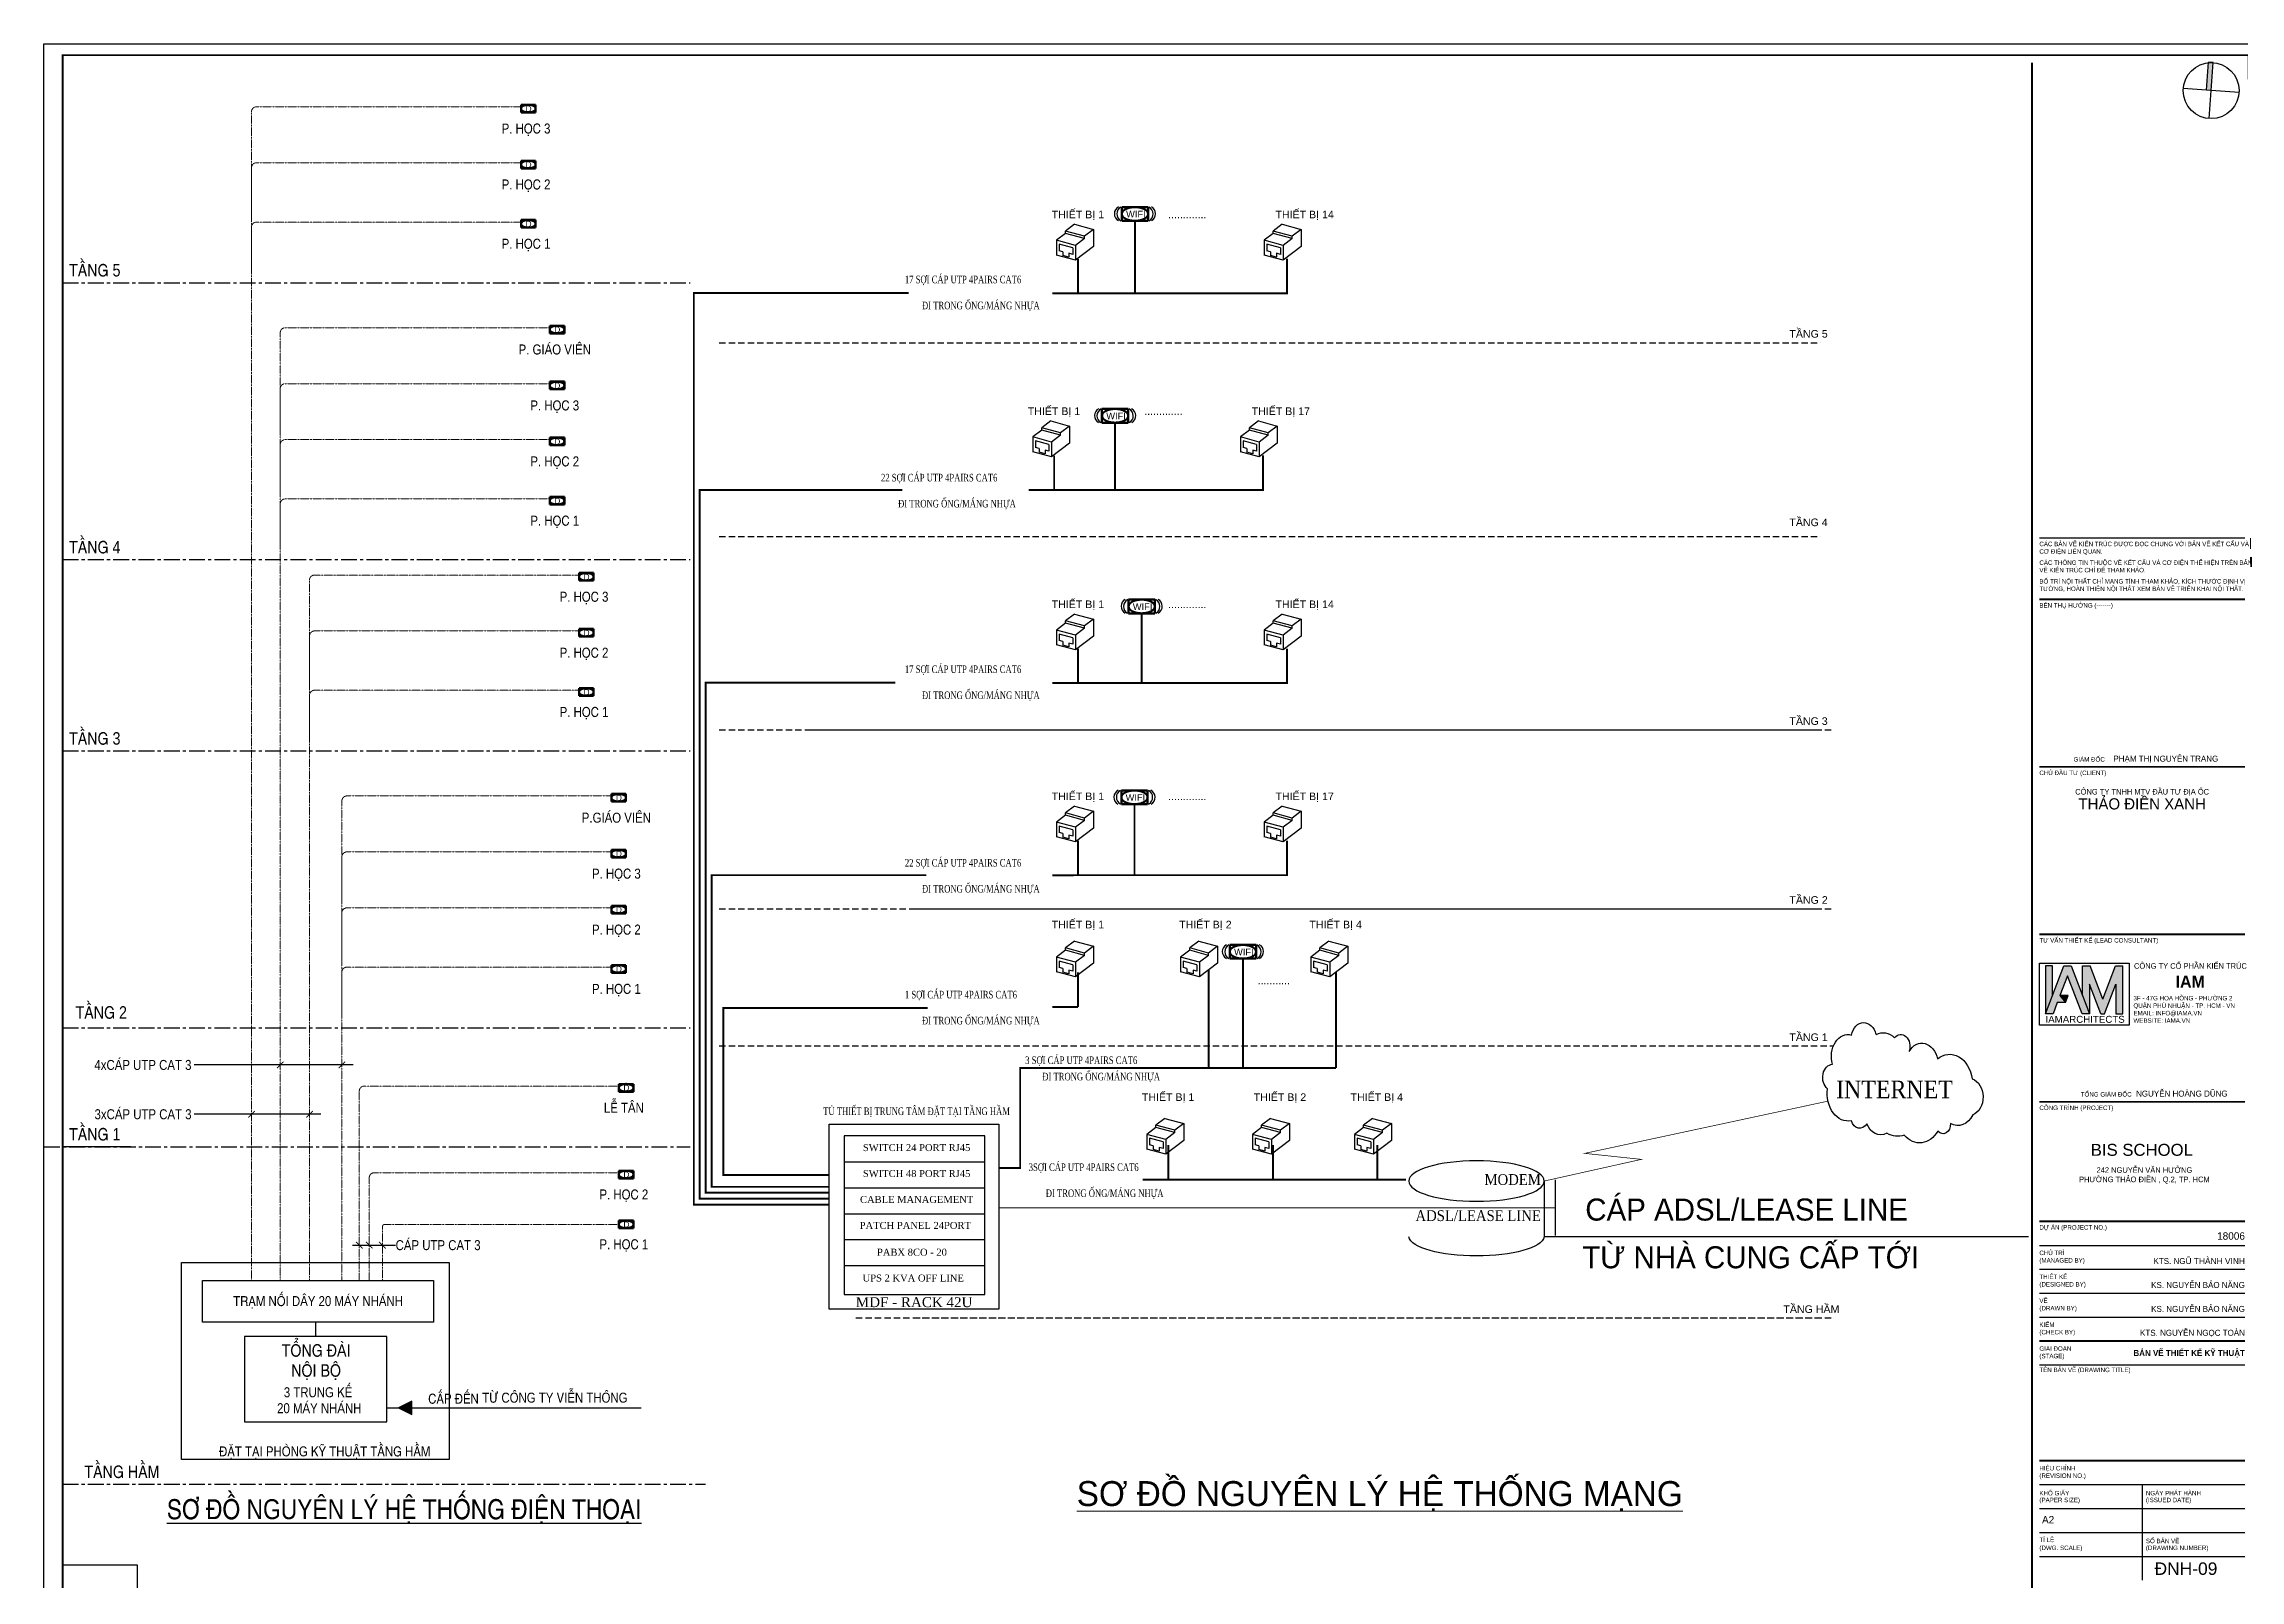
# Model space of a CAD drawing. Header units: inches. Extents: x 1721084 to 1854744, y 225101 to 488646.
# Drawn here: x 1721084 to 1765161, y 414780 to 445601 of the extents above; entities that cross this region are included whole.
import ezdxf
from ezdxf.enums import TextEntityAlignment as Align

# ---------------------------------------------------------------- set-up
doc = ezdxf.new("R2010")
doc.units = ezdxf.units.IN
doc.header["$MEASUREMENT"] = 0
for name, pattern in [('CENTER', [50.8, 31.75, -6.35, 6.35, -6.35]), ('CENTER2', [1.125, 0.75, -0.125, 0.125, -0.125]), ('DASHDOT', [25.4, 12.7, -6.35, 0, -6.35]), ('DASHED', [19.05, 12.7, -6.35]), ('DASHEDX2', [1.5, 1, -0.5]), ('HIDDEN', [0.375, 0.25, -0.125]), ('HIDDENX2', [0.75, 0.5, -0.25])]:
    doc.linetypes.add(name, pattern=pattern)
for name, color, linetype, lineweight in [('. routing', 6, 'HIDDEN', 13), ('.equipment', 1, 'Continuous', 13), ('KHUNG1', 7, 'Continuous', 15), ('TTLL', 252, 'DASHED', 50)]:
    doc.layers.add(name, color=color, linetype=linetype, lineweight=lineweight)
for name, color, linetype in [('.text', 4, 'Continuous'), ('.tray', 4, 'Continuous'), ('0-SDNL', 8, 'Continuous'), ('07-FIN', 9, 'Continuous'), ('22-TIT1', 6, 'Continuous'), ('A-ANNO-DIM 100', 252, 'Continuous'), ('A-TEXT', 2, 'Continuous'), ('Cable', 6, 'Continuous'), ('DUCT', 11, 'Continuous'), ('ELV-TEXT', 2, 'Continuous'), ('ELV-TP', 4, 'Continuous'), ('I.A.M TITLEBLOCK - A2 -H$0$A-ANNO-KEY', 250, 'Continuous'), ('I.A.M TITLEBLOCK - A2 -H$0$A-ANNO-SYMB', 250, 'Continuous'), ('I.A.M TITLEBLOCK - A2 -H$0$A-TBLK-TEXT', 250, 'Continuous'), ('M&E', 6, 'Continuous'), ('MEC_TELNET', 7, 'Continuous'), ('TEXT', 9, 'Continuous'), ('TEXT_TELNET', 4, 'Continuous'), ('tructn', 7, 'Continuous'), ('Xref$0$noi that13-5-2008$0$ID-FURN-ROOM-N', 6, 'Continuous'), ('덕트', 5, 'Continuous')]:
    doc.layers.add(name, color=color, linetype=linetype)
doc.styles.add('ARIAL', font='arial.ttf')
doc.styles.add('AVANTH-B', font='vhavanb.ttf')
doc.styles.add('ht', font='times.ttf')
doc.styles.add('I.A.M TITLEBLOCK - A2 -H$0$IAM TEXT', font='VAVON_.TTF', dxfattribs={"height": 2})
doc.styles.add('I.A.M TITLEBLOCK - A2 -H$0$SYMBTEXT', font='ARIALN.TTF', dxfattribs={"width": 0.8})
doc.styles.add('I.A.M TITLEBLOCK - A2 -H$0$TITLE BLOCK', font='arial.ttf')
doc.styles.add('M&E', font='VHELVCN0.TTF')
doc.styles.add('TEXT', font='vhavan.ttf')
doc.styles.add('vntimeh', font='vntimeh.shx', dxfattribs={"width": 0.9})
doc.styles.add('Xref$0$noi that13-5-2008$0$Arial', font='arial.ttf')

# ---------------------------------------------------------------- blocks, each defined once
blk = doc.blocks.new('I.A.M TITLEBLOCK - A2 -H$0$LOGO IAM')
h = blk.add_hatch(color=253)
h.dxf.hatch_style = 1
h.paths.add_polyline_path([(0.316, 1.424), (0.148, 1.424), (0.148, 0.272), (0.316, 0.712)])
h = blk.add_hatch(color=251)
h.dxf.hatch_style = 1
h.paths.add_polyline_path([(0.768, 1.424), (0.588, 1.424), (0.148, 0.272), (0.328, 0.272), (0.432, 0.544), (0.628, 0.544), (0.496, 0.712), (0.678, 1.188), (1.028, 0.272), (1.208, 0.272)])
h = blk.add_hatch(color=253)
h.dxf.hatch_style = 1
h.paths.add_polyline_path([(1.22, 1.424), (1.04, 1.424), (1.04, 0.712), (1.208, 0.272), (1.208, 0.984), (1.48, 0.272), (1.572, 0.272), (1.844, 0.984), (1.844, 0.272), (2.012, 0.272), (2.012, 1.424), (1.832, 1.424), (1.526, 0.623)])
h = blk.add_hatch(color=253)
h.dxf.hatch_style = 1
h.paths.add_polyline_path([(0.628, 0.544), (0.692, 0.712), (0.496, 0.712)])
at = {"color": 251}
for p, q in [((0.148, 0.272), (0.588, 1.424)), ((0.678, 1.188), (0.496, 0.712)), ((0.588, 1.424), (0.768, 1.424)), ((1.028, 0.272), (0.678, 1.188)), ((0.768, 1.424), (1.208, 0.272)), ((0.432, 0.544), (0.328, 0.272)), ((0.628, 0.544), (0.432, 0.544)), ((0.328, 0.272), (0.148, 0.272)), ((1.208, 0.272), (1.028, 0.272))]:
    blk.add_line(p, q, dxfattribs=at)
at = {"color": 253}
for p, q in [((1.526, 0.623), (1.22, 1.424)), ((1.526, 0.623), (1.832, 1.424)), ((1.48, 0.272), (1.208, 0.984))]:
    blk.add_line(p, q, dxfattribs=at)
for points in [[(0.316, 0.712), (0.316, 1.424), (0.148, 1.424), (0.148, 0.272)], [(1.04, 0.712), (1.04, 1.424)], [(1.04, 1.424), (1.22, 1.424)], [(1.832, 1.424), (2.012, 1.424)], [(1.844, 0.984), (1.844, 0.272), (2.012, 0.272), (2.012, 1.424)], [(0.496, 0.712), (0.628, 0.544), (0.692, 0.712), (0.496, 0.712)], [(1.208, 0.984), (1.208, 0.272)], [(1.572, 0.272), (1.844, 0.984)], [(1.48, 0.272), (1.572, 0.272)]]:
    blk.add_lwpolyline(points, dxfattribs=at)
at = {"layer": 'Defpoints'}
blk.add_lwpolyline([(2.161, 0), (0, 0), (0, 1.488), (2.161, 1.488)], close=True, dxfattribs=at)
at = {"color": 251, "insert": (0.148, 0.136), "char_height": 0.16727, "attachment_point": 4, "style": 'I.A.M TITLEBLOCK - A2 -H$0$SYMBTEXT'}
blk.add_mtext_dynamic_manual_height_columns('{\\fHelvetica World|b0|i0|c0|p34;\\W1;IAM\\C253;ARCHITECTS}', width=1.76067, gutter_width=315, heights=[0], dxfattribs=at)
blk = doc.blocks.new('I.A.M TITLEBLOCK - A2 -H$0$TRUE NORTH')
at = {"layer": 'I.A.M TITLEBLOCK - A2 -H$0$A-ANNO-SYMB'}
h = blk.add_hatch(color=256, dxfattribs=at)
h.dxf.hatch_style = 1
h.paths.add_polyline_path([(-250, 1479, -0.0418865), (0, 1500), (0, 0), (-250, 0)])
h.paths.add_polyline_path([(0, 1500, 0.0418865), (-250, 1479), (-250, 1500)])
for points in [[(0, 1500), (-250, 1500)], [(-250, 0), (-250, 1500)], [(0, -1500), (0, 1500)], [(1500, 0), (-1500, 0)], [(-250, -1500), (-250, -1479)]]:
    blk.add_lwpolyline(points, dxfattribs=at)
blk.add_circle((0, 0), 1500, dxfattribs=at)
blk = doc.blocks.new('I.A.M TITLEBLOCK - A2 -H')
at = {"const_width": 0.5}
blk.add_lwpolyline([(5, 3), (592, 3), (590, 417), (5, 417)], close=True, dxfattribs=at)
for points in [[(532, 6), (532, 415)], [(534, 271.4), (589, 271.4)], [(534, 226.6), (589, 226.6)], [(534, 181.8), (589, 181.8)], [(534, 137), (589, 137)], [(534, 105), (589, 105)], [(534, 73), (589, 73)], [(534, 41), (589, 41)]]:
    blk.add_lwpolyline(points, dxfattribs=at)
at = {"color": 2}
for points in [[(534, 287.9), (589, 287.9)], [(534, 98.6), (589, 98.6)], [(534, 92.2), (589, 92.2)], [(534, 85.8), (589, 85.8)], [(534, 79.4), (589, 79.4)], [(534, 73), (589, 73)], [(534, 66.6), (589, 66.6)], [(534, 34.6), (589, 34.6)], [(561.5, 34.6), (561.5, 9)], [(534, 28.2), (589, 28.2)], [(534, 21.8), (589, 21.8)], [(534, 15.4), (589, 15.4)]]:
    blk.add_lwpolyline(points, dxfattribs=at)
at = {"layer": 'Defpoints'}
blk.add_lwpolyline([(0, 420), (594, 420), (594, 0), (0, 0)], close=True, dxfattribs=at)
at = {"layer": 'Defpoints', "color": 8}
blk.add_lwpolyline([(5, 3), (25, 3), (25, 13), (5, 13)], close=True, dxfattribs=at)
at = {"xscale": 11.10768265360305, "yscale": 11.10768265360305, "zscale": 11.10768265360305}
blk.add_blockref('I.A.M TITLEBLOCK - A2 -H$0$LOGO IAM', (534, 157.54), dxfattribs=at)
at = {"layer": 'I.A.M TITLEBLOCK - A2 -H$0$A-ANNO-KEY', "xscale": 0.005, "yscale": 0.005, "zscale": 0.005, "rotation": 355.8874453798923}
blk.add_blockref('I.A.M TITLEBLOCK - A2 -H$0$TRUE NORTH', (579.97, 407.52), dxfattribs=at)
at = {"insert": (534.7, 26.2), "char_height": 2, "width": 2.797, "attachment_point": 1, "style": 'I.A.M TITLEBLOCK - A2 -H$0$IAM TEXT'}
blk.add_mtext('A2', dxfattribs=at)
at = {"layer": 'Defpoints', "color": 2, "lineweight": 0, "insert": (589, 70.6), "char_height": 1.6, "width": 56.5421, "attachment_point": 3, "style": 'I.A.M TITLEBLOCK - A2 -H$0$TITLE BLOCK'}
blk.add_mtext('{\\fVNI-Avo|b1|i0|c0|p2;\\C7;BAÛN VEÕ THIEÁT KEÁ KYÕ THUAÄT }', dxfattribs=at)
at = {"layer": 'I.A.M TITLEBLOCK - A2 -H$0$A-TBLK-TEXT', "color": 2, "lineweight": 0, "style": 'I.A.M TITLEBLOCK - A2 -H$0$TITLE BLOCK'}
for s, insert, char_height, width, attachment_point in [('\\pt1.5;{\\fVNI-Avo|b0|i0|c0|p2;CAÙC THOÂNG TIN THUOÄC VEÀ KEÁT CAÁU VAØ CÔ ÑIEÄN THEÅ HIEÄN TREÂN BAÛN VEÕ KIEÁN TRUÙC CHÆ ÑEÅ THAM KHAÛO.}', (534, 281.84), 1.2, 55.5702, 1), ('\\pt1.2;{\\fVNI-Avo|b0|i0|c0|p2;CAÙC BAÛN VEÕ KIEÁN TRUÙC ÑÖÔÏC ÑOÏC CHUNG VÔÙI BAÛN VEÕ KEÁT CAÁU VAØ CÔ ÑIEÄN LIEÂN QUAN.}', (534, 286.84), 1.2, 55, 1), ('\\pt1.5;{\\fVNI-Avo|b0|i0|c0|p2;BOÁ TRÍ NOÄI THAÁT CHÆ MANG TÍNH THAM KHAÛO, KÍCH THÖÔÙC ÑÒNH VÒ TÖÔØNG, HOAØN THIEÄN NOÄI THAÁT XEM BAÛN VEÕ TRIEÅN KHAI NOÄI THAÁT.}', (534, 276.84), 1.2, 55.0778, 1), ('\\pt1.2;{\\fVNI-Avo|b0|i0|c0|p2;BEÂN THUÏ HÖÔÛNG \\C7;(-------)}', (534, 270.4), 1.2, 22.2752, 1), ('{\\fVNI-Avo|b0|i0|c0|p2;\\H0.75x;\\C7;GIAÙM ÑOÁC     \\H1.333x;\\C2;PHAÏM THÒ NGUYEÂN TRANG}', (581.86, 229.6), 1.6, 73.1889, 3), ('\\pt1.2;{\\fVNI-Avo|b0|i0|c0|p2;CHUÛ ÑAÀU TÖ \\C7;(CLIENT)}', (534, 225.6), 1.2, 22.2752, 1), ('\\pt1.2;{\\fVNI-Avo|b0|i0|c0|p2;TÖ VAÁN THIEÁT KEÁ \\C7;(LEAD CONSULTANT)}', (534, 180.8), 1.2, 50.3414, 1), ('\\pt1.2;{\\fVNI-Avo|b0|i0|c0|p2;COÂNG TRÌNH \\C7;(PROJECT)}', (534, 136), 1.2, 22.2752, 1), ('{\\fVNI-Avo|b0|i0|c0|p2;\\H0.75x;\\C7;TOÅNG GIAÙM ÑOÁC\\H1.333x;  \\C2;NGUYEÃN HOAØNG DUÕNG}', (584.36, 140), 1.6, 73.1889, 3), ('\\pt1.2;{\\fVNI-Avo|b0|i0|c0|p2;DÖÏ AÙN \\C7;(PROJECT NO.)}', (534, 104), 1.2, 46.5421, 1), ('\\pt2;{\\fVNI-Avo|b0|i0|c0|p2;\\C7;18006}', (589, 102.1), 2, 46.5421, 3), ('\\pt1.2;{\\fVNI-Avo|b0|i0|c0|p2;CHUÛ TRÌ\\P\\C7;(MANAGED BY)}', (534, 95.4), 1.2, 14, 4), ('{\\fVNI-Avo|b0|i0|c0|p2;KTS. NG}Ũ THÀNH VINH', (589, 95.2), 1.6, 46.5421, 3), ('\\pt1.2;{\\fVNI-Avo|b0|i0|c0|p2;THIEÁT KEÁ \\P\\C7;(DESIGNED BY)}', (534, 89), 1.2, 14, 4), ('{\\fVNI-Avo|b0|i0|c0|p2;KS. NGUYEÃN BAÛO NAÊNG}', (589, 88.8), 1.6, 46.5421, 3), ('\\pt1.2;{\\fVNI-Avo|b0|i0|c0|p2;VEÕ \\P\\C7;(DRAWN BY)}', (534, 82.6), 1.2, 14, 4), ('{\\fVNI-Avo|b0|i0|c0|p2;KS. NGUYEÃN BAÛO NAÊNG}', (589, 82.4), 1.6, 46.5421, 3), ('\\pt1.2;{\\fVNI-Avo|b0|i0|c0|p2;KIEÅM\\P\\C7;(CHECK BY)}', (534, 76.2), 1.2, 14, 4), ('{\\fVNI-Avo|b0|i0|c0|p0;KTS. NGUYEÃN NGOÏC TOAØN}', (589, 76), 1.6, 46.5421, 3), ('\\pt1.2;{\\fVNI-Avo|b0|i0|c0|p2;GIAI ÑOAÏN \\C7;(STAGE)}', (534, 69.8), 1.2, 14, 4), ('\\pt1.2;{\\fVNI-Avo|b0|i0|c0|p2;TEÂN BAÛN VEÕ \\C7;(DRAWING TITLE)}', (534, 65.1), 1.2, 37.4385, 4), ('\\pt1.2;{\\fVNI-Avo|b0|i0|c0|p2;HIEÄU CHÆNH \\C7;(REVISION NO.)}', (534, 37.8), 1.2, 14, 4), ('\\pt1.2;{\\fVNI-Avo|b0|i0|c0|p2;\\C7;(PAPER SIZE)}', (534, 30.3), 1.2, 14, 4), ('\\pt1.2;{\\fVNI-Avo|b0|i0|c0|p2;KHOÅ GIAÁY}', (534, 32.3), 1.2, 14, 4), ('\\pt1.2;{\\fVNI-Avo|b0|i0|c0|p2;\\C7;(ISSUED DATE)}', (562.5, 30.3), 1.2, 22.2752, 4), ('\\pt1.2;{\\fVNI-Avo|b0|i0|c0|p2;NGAØY PHAÙT HAØNH}', (562.5, 32.3), 1.2, 22.2752, 4), ('\\pt1.2;{\\fVNI-Avo|b0|i0|c0|p2;TÆ LEÄ}', (534, 19.7), 1.2, 14, 4), ('\\pt1.2;{\\fVNI-Avo|b0|i0|c0|p2;\\C7;(DWG. SCALE)}', (534, 17.5), 1.2, 14, 4), ('\\pt1.2;{\\fVNI-Avo|b0|i0|c0|p2;SOÁ BAÛN VEÕ}', (562.5, 19.5), 1.2, 22.2752, 4), ('\\pt1.2;{\\fVNI-Avo|b0|i0|c0|p2;\\C7;(DRAWING NUMBER)}', (562.5, 17.5), 1.2, 22.2752, 4)]:
    blk.add_mtext(s, dxfattribs=dict(at, insert=insert, char_height=char_height, width=width, attachment_point=attachment_point))
at = {"layer": 'I.A.M TITLEBLOCK - A2 -H$0$A-TBLK-TEXT', "color": 7, "lineweight": 0, "style": 'I.A.M TITLEBLOCK - A2 -H$0$TITLE BLOCK'}
for s, insert, char_height, width, attachment_point in [('{\\fVNI-Avo|b0|i0|c0|p2;COÂNG TY TNHH MTV ÑAÀU TÖ ÑÒA OÁC \\P\\H2x;THAÛO ÑIEÀN XANH\\H1.5056x; }', (561.5, 220.7), 1.5, 60, 2), ('{\\fVNI-Avo|b0|i0|c0|p2;COÂNG TY COÅ PHAÀN KIEÁN TRUÙC}', (574.42, 174.09), 1.5, 32.0194, 2), ('\\pt3.2;{\\fVNI-Avo|b1|i0|c0|p2;\\C2;IAM}', (574.37, 170.76), 3.2, 32.0194, 2), ('{\\fVNI-Avo|b0|i0|c0|p2;3F - 47G HOA HOÀNG - PHÖÔØNG 2 \\P\\pt1.2;QUAÄN PHUÙ NHUAÄN - TP. HCM - VN\\PEMAIL: INFO@IAMA.VN\\PWEBSITE: IAMA.VN}', (559.17, 165.33), 1.2, 41.4233, 1)]:
    blk.add_mtext(s, dxfattribs=dict(at, insert=insert, char_height=char_height, width=width, attachment_point=attachment_point))
at = {"layer": 'I.A.M TITLEBLOCK - A2 -H$0$A-TBLK-TEXT', "color": 7, "width": 60, "attachment_point": 2, "style": 'I.A.M TITLEBLOCK - A2 -H$0$TITLE BLOCK'}
for s, insert, char_height in [('BIS SCHOOL', (561.41, 125.75), 3.2), ('{\\fVNI-Avo|b0|i0|c0|p0;242 NGUYEÃN VAÊN HÖÔÛNG \\PPHÖÔØNG THAÛO ÑIEÀN , Q.2, TP. HCM}', (562.1, 119.5), 1.5)]:
    blk.add_mtext(s, dxfattribs=dict(at, insert=insert, char_height=char_height))
blk = doc.blocks.new('RJ11')
at = {"layer": 'Cable', "linetype": 'DASHEDX2', "ltscale": 150}
h = blk.add_hatch(color=3, dxfattribs=at)
h.dxf.hatch_style = 1
h.paths.add_polyline_path([(100, 200), (-100, 200), (0, 0)])
at = {"layer": 'Cable', "color": 3, "linetype": 'Continuous', "ltscale": 150}
blk.add_lwpolyline([(100, 200), (-100, 200), (0, 0)], close=True, dxfattribs=at)
blk = doc.blocks.new('O DIEN THOAI')
at = {"layer": 'TTLL', "color": 2, "linetype": 'ByBlock', "ltscale": 250}
blk.add_lwpolyline([(-192674, 104452), (-192089, 104452), (-192089, 104145), (-192674, 104145)], close=True, dxfattribs=at)
at = {"layer": 'TTLL', "color": 7, "linetype": 'ByBlock', "ltscale": 250}
blk.add_ellipse((-192382, 104299), major_axis=(-293, 0), ratio=0.525838, dxfattribs=at)
at = {"layer": 'Xref$0$noi that13-5-2008$0$ID-FURN-ROOM-N', "insert": (-192581, 104176), "char_height": 236.4, "width": 579.73, "attachment_point": 7, "style": 'Xref$0$noi that13-5-2008$0$Arial'}
blk.add_mtext(' D', dxfattribs=at)
blk = doc.blocks.new('RJ45JACK')
at = {"layer": '0-SDNL'}
for p, q in [((414190, 331991), (410929, 331115)), ((410929, 331115), (412491, 329937)), ((410929, 331115), (410929, 328159)), ((412491, 329937), (415752, 330813)), ((412491, 329529), (415752, 330405)), ((414190, 331991), (415752, 330813)), ((415752, 330405), (415752, 330813)), ((415752, 330405), (417314, 329227)), ((410929, 328159), (414053, 325803)), ((412491, 329529), (412491, 329937)), ((412491, 329529), (414053, 328351)), ((414053, 328351), (417314, 329227)), ((414053, 328351), (414053, 325803)), ((414053, 325803), (417314, 326679)), ((414511, 327912), (416855, 328542)), ((414511, 327912), (414511, 326796)), ((414511, 326796), (415176, 326975)), ((415176, 326975), (415176, 326334)), ((415176, 326334), (416219, 326614)), ((416219, 327255), (416855, 327426)), ((416219, 327255), (416219, 326614)), ((416855, 328542), (416855, 327426)), ((417314, 329227), (417314, 326679))]:
    blk.add_line(p, q, dxfattribs=at)
blk = doc.blocks.new('cloud')
at = {"color": 3, "linetype": 'Continuous'}
for centre, major_axis, ratio, start_param, end_param in [((2335171, -1102154), (0, -248), 0.755701, 1.841222, 4.408633), ((2334323, -1102517), (0, -311), 0.755701, 2.232369, 4.451179), ((2334631, -1102256), (0, -177), 0.755701, 2.381517, 5.115643), ((2334890, -1102426), (0, -372), 0.755701, 2.769753, 3.778536), ((2335402, -1102399), (0, -318), 0.755701, 1.196635, 3.356094), ((2333918, -1102815), (0, -446), 0.755701, 2.58599, 4.51831), ((2335625, -1102706), (0, -191), 0.755701, 0.527505, 3.135292), ((2333633, -1102991), (0, -269), 0.755701, 3.366358, 6.028119), ((2335400, -1102942), (0, -401), 0.755701, 6.122671, 8.031589), ((2333796, -1103075), (0, -334), 0.755701, 5.266014, 6.724245), ((2334014, -1103383), (0, -145), 0.755701, 4.673161, 7.044821), ((2334356, -1103215), (0, -446), 0.755701, 5.370749, 7.009107), ((2334700, -1103190), (-105, -364), 0.866916, -0.048592, 0.731936), ((2334903, -1103232), (49, -308), 0.777051, -0.492665, 0.946227), ((2335226, -1103275), (15, -172), 0.762008, -0.975279, 1.127879)]:
    blk.add_ellipse(centre, major_axis=major_axis, ratio=ratio, start_param=start_param, end_param=end_param, dxfattribs=at)
blk = doc.blocks.new('EWWEW')
at = {"layer": 'DUCT', "color": 6, "lineweight": -2}
for centre, start, end in [((1744659, 291523), 117.6322, 240.9148), ((1744708, 291520), 117.6322, 240.9148), ((1745123, 291520), 299.0852, 62.3678), ((1745172, 291523), 299.0852, 62.3678)]:
    blk.add_arc(centre, 157, start, end, dxfattribs=at)
at = {"layer": 'TTLL', "color": 2, "linetype": 'ByBlock', "ltscale": 250}
blk.add_lwpolyline([(1744652, 291659), (1745179, 291659), (1745179, 291382), (1744652, 291382)], close=True, dxfattribs=at)
at = {"layer": 'TTLL', "color": 7, "linetype": 'ByBlock', "ltscale": 250}
blk.add_ellipse((1744916, 291520), major_axis=(-263, 0), ratio=0.525838, dxfattribs=at)
at = {"layer": 'Xref$0$noi that13-5-2008$0$ID-FURN-ROOM-N', "insert": (1744738, 291450), "char_height": 133, "width": 326.1, "attachment_point": 7, "style": 'Xref$0$noi that13-5-2008$0$Arial'}
blk.add_mtext(' WIFI', dxfattribs=at)

msp = doc.modelspace()

# ---------------------------------------------------------------- linework, layer by layer
at = {"layer": '. routing', "color": 3, "linetype": 'CENTER2', "ltscale": 2}
for points in [[(1730660, 444339.8), (1725350.4, 444339.8, 0.4142136), (1725250.4, 444239.8), (1725250.4, 442179)], [(1730660, 443217.3), (1725350.4, 443217.3, 0.4142136), (1725250.4, 443117.3), (1725250.4, 441056.5)], [(1730660, 442027.8), (1725350.4, 442027.8, 0.4142136), (1725250.4, 441927.8), (1725250.4, 420791.9)], [(1731236, 439906.5), (1725926.4, 439906.5, 0.4142136), (1725826.4, 439806.5), (1725826.4, 437745.8)], [(1731236, 438784), (1725926.4, 438784, 0.4142136), (1725826.4, 438684), (1725826.4, 436623.3)], [(1731236, 437661.5), (1725926.4, 437661.5, 0.4142136), (1725826.4, 437561.5), (1725826.4, 435500.8)], [(1731236, 436472), (1725926.4, 436472, 0.4142136), (1725826.4, 436372), (1725826.4, 420791.9)], [(1731823.5, 434945.4), (1726513.9, 434945.4, 0.4142136), (1726413.9, 434845.4), (1726413.9, 432784.7)], [(1731823.5, 433822.9), (1726513.9, 433822.9, 0.4142136), (1726413.9, 433722.9), (1726413.9, 431662.2)], [(1731823.5, 432633.4), (1726513.9, 432633.4, 0.4142136), (1726413.9, 432533.4), (1726413.9, 420791.9)], [(1732472.7, 430512.2), (1727163.1, 430512.2, 0.4142136), (1727063.1, 430412.2), (1727063.1, 428351.4)], [(1732472.7, 429389.7), (1727163.1, 429389.7, 0.4142136), (1727063.1, 429289.7), (1727063.1, 427228.9)], [(1732472.7, 428267.2), (1727163.1, 428267.2, 0.4142136), (1727063.1, 428167.2), (1727063.1, 426106.4)], [(1732472.7, 427077.7), (1727163.1, 427077.7, 0.4142136), (1727063.1, 426977.7), (1727063.1, 420791.9)], [(1732623, 424692.1), (1727513.4, 424692.1, 0.4142136), (1727413.4, 424592.1), (1727413.4, 420791.9)], [(1732623, 422952.7), (1727713.4, 422952.7, 0.4142136), (1727613.4, 422852.7), (1727613.4, 420791.9)], [(1732623, 421916.7), (1727927.1, 421916.7, 0.4142136), (1727877.1, 421866.7), (1727877.1, 420791.9)]]:
    msp.add_lwpolyline(points, format="xyb", dxfattribs=at)
at = {"layer": '.tray', "color": 8}
msp.add_lwpolyline([(1723843.6, 421148.7), (1729216, 421148.7), (1729216, 417202), (1723843.6, 417202)], close=True, dxfattribs=at)
at = {"color": 7, "linetype": 'HIDDENX2', "const_width": 20}
for points in [[(1725760.5, 425049.6), (1725892.4, 425181.6)], [(1726997.1, 425049.6), (1727129.1, 425181.6)], [(1725184.5, 424060.6), (1725316.4, 424192.6)], [(1726348, 424060.6), (1726479.9, 424192.6)], [(1727479.4, 421434.1), (1727347.5, 421566.1)], [(1727679.4, 421434.1), (1727547.5, 421566.1)], [(1727943.1, 421434.1), (1727811.1, 421566.1)]]:
    msp.add_lwpolyline(points, dxfattribs=at)
at = {"color": 94, "const_width": 13.6, "elevation": -11.2}
msp.add_lwpolyline([(1751196.2, 422786), (1753145.3, 423220.9), (1752007.6, 423341.3), (1756892.7, 424389.8)], dxfattribs=at)
at = {"layer": '0-SDNL', "color": 3}
for p, q in [((1751196.2, 422786, -11.2), (1751196.2, 421664.3, -11.2)), ((1751411.9, 422813, -11.2), (1751411.9, 421691.3, -11.2))]:
    msp.add_line(p, q, dxfattribs=at)
at = {"layer": '0-SDNL', "color": 3, "extrusion": (0, 0, -1)}
msp.add_ellipse((1749836.1, 422786, -11.2), major_axis=(1360.1, 0), ratio=0.2991452, dxfattribs=at)
msp.add_ellipse((1749836.1, 421689.3, -11.2), major_axis=(-1360.1, 0), ratio=0.2991452, start_param=3.2032401, end_param=6.2215379, dxfattribs=at)
at = {"layer": '07-FIN', "linetype": 'CENTER', "ltscale": 10}
for p, q in [((1721458.5, 440809.7), (1734052.5, 440809.7)), ((1721458.5, 435254), (1734052.5, 435254)), ((1721458.5, 431415.3), (1734052.5, 431415.3)), ((1721458.5, 425859.6), (1734052.5, 425859.6)), ((1721083.5, 423474), (1734052.5, 423474)), ((1721458.5, 416702), (1734360, 416702))]:
    msp.add_line(p, q, dxfattribs=at)
at = {"layer": '07-FIN', "ltscale": 2}
msp.add_line((1722829.2, 423474), (1721458.5, 423474), dxfattribs=at)
at = {"layer": 'DUCT', "linetype": 'DASHDOT'}
msp.add_line((1724267, 420791.9), (1727063.1, 420791.9), dxfattribs=at)
at = {"layer": 'ELV-TEXT'}
for points in [[(1726538.6, 419669.7), (1726538.6, 419951.3)], [(1727967.2, 418237.9), (1733071.9, 418237.9)]]:
    msp.add_lwpolyline(points, dxfattribs=at)
at = {"layer": 'ELV-TP', "color": 1, "linetype": 'Continuous'}
for p, q in [((1737145.7, 423171.7), (1739970.1, 423171.7)), ((1737145.7, 422651.6), (1739970.1, 422651.6)), ((1737145.7, 422131.5), (1739970.1, 422131.5)), ((1737145.7, 421611.4), (1739970.1, 421611.4)), ((1737145.7, 421091.3), (1739970.1, 421091.3))]:
    msp.add_line(p, q, dxfattribs=at)
at = {"layer": 'ELV-TP', "color": 9}
msp.add_lwpolyline([(1736840.5, 423929.4), (1740251.1, 423929.4), (1740251.1, 420212.8), (1736840.5, 420212.8)], close=True, dxfattribs=at)
at = {"layer": 'ELV-TP', "color": 1}
msp.add_lwpolyline([(1737145.7, 420511.7), (1739970.1, 420511.7), (1739970.1, 423691.8), (1737145.7, 423691.8)], close=True, dxfattribs=at)
at = {"layer": 'MEC_TELNET', "linetype": 'DASHED', "ltscale": 10}
for p, q in [((1734639.1, 439605.2), (1756740, 439605.2)), ((1734639.1, 435721.5), (1756740, 435721.5)), ((1734639.1, 431837.7), (1756740, 431837.7)), ((1736458.1, 431837.7), (1754921.1, 431837.7)), ((1738541.3, 431837.7), (1757004.3, 431837.7)), ((1734639.1, 428248.8), (1756740, 428248.8)), ((1738541.3, 428248.8), (1757004.3, 428248.8)), ((1734639.1, 425495.6), (1757004.3, 425495.6)), ((1737379.7, 420039.3), (1756740, 420039.3)), ((1738541.3, 420039.3), (1757004.3, 420039.3))]:
    msp.add_line(p, q, dxfattribs=at)
at = {"layer": 'MEC_TELNET', "const_width": 38.7}
for points in [[(1742981.1, 442051.2), (1742981.1, 440596.9)], [(1741323.9, 440596.6), (1746032.2, 440597.4), (1746032.2, 441289.9)], [(1741838.6, 440598.1), (1741838.6, 441289.1)], [(1746032.2, 440598.1), (1746032.2, 441289.1)], [(1736840.5, 422313.4), (1734127, 422313.4), (1734127, 440605.6), (1738438.6, 440605.6)], [(1742583.1, 438001.7), (1742583.1, 436650.8)], [(1740844.8, 436650.5), (1745553, 436651.2), (1745553, 437343.7)], [(1741359.5, 436652), (1741359.5, 437343)], [(1745553, 436652), (1745553, 437343)], [(1736840.5, 422432.3), (1734245.9, 422432.3), (1734245.9, 436652), (1738315, 436652)], [(1743116.1, 434176.2), (1743116.1, 432776.5)], [(1741323.9, 432776.3), (1746032.2, 432777), (1746032.2, 433469.5)], [(1741838.6, 432777.8), (1741838.6, 433468.7)], [(1746032.2, 432777.8), (1746032.2, 433468.7)], [(1736840.5, 422551.2), (1734364.9, 422551.2), (1734364.9, 432785.2), (1738172.7, 432785.2)], [(1742972.1, 430346.7), (1742972.1, 428922.7)], [(1741323.9, 428922.4), (1746032.2, 428923.2), (1746032.2, 429615.6)], [(1741838.6, 428923.9), (1741838.6, 429614.9)], [(1746032.2, 428923.9), (1746032.2, 429614.9)], [(1736840.5, 422670.1), (1734483.8, 422670.1), (1734483.8, 428923.9), (1738794.1, 428923.9)], [(1745148.1, 427247.7), (1745148.1, 425052.2)], [(1741838.6, 426279.3), (1741838.6, 426970.3)], [(1744458, 427017.6), (1744458, 425052.2)], [(1747018.5, 425052.2), (1747018.5, 426970.3)], [(1738818.7, 426256.9), (1734721.6, 426256.9), (1734721.6, 422908), (1736840.5, 422908)], [(1741323.9, 426277.8), (1741838.6, 426279.3)], [(1740251.1, 423046.1), (1740677, 423046.1), (1740677, 425052.2), (1747017.8, 425052.2)], [(1743650.1, 422816.6), (1743650.1, 423507.6)], [(1745749.7, 422816.6), (1745749.7, 423507.6)], [(1747843.6, 422816.6), (1747843.6, 423507.6)], [(1743135.4, 422815.1), (1748424, 422815.1)]]:
    msp.add_lwpolyline(points, dxfattribs=at)
at = {"layer": 'TEXT', "color": 7, "linetype": 'Continuous'}
for points in [[(1727291.4, 425115.6), (1724098.7, 425115.6)], [(1726639.4, 424126.6), (1724098.7, 424126.6)], [(1727275.4, 421500.1), (1728141.7, 421500.1)]]:
    msp.add_lwpolyline(points, dxfattribs=at)
at = {"layer": 'TEXT'}
for points in [[(1724267, 420791.9), (1728903.2, 420791.9), (1728903.2, 419951.3), (1724267, 419951.3)], [(1727967.2, 419669.7), (1725110.1, 419669.7), (1725110.1, 417954.8), (1727967.2, 417954.8)]]:
    msp.add_lwpolyline(points, close=True, dxfattribs=at)
at = {"layer": '덕트'}
for p, q in [((1740251.1, 422251.8, -1.1), (1751410.6, 422252.2, -11.2)), ((1760915.3, 421664.3, -11.2), (1751193.6, 421664.3, -11.2))]:
    msp.add_line(p, q, dxfattribs=at)

# ---------------------------------------------------------------- block references
at = {"layer": '.equipment', "xscale": 1.333333333372135, "yscale": 1.333333333372135, "zscale": 1.333333333372135, "rotation": 270}
msp.add_blockref('RJ11', (1728202.9, 418237.9), dxfattribs=at)
at = {"layer": 'A-ANNO-DIM 100', "xscale": 75, "yscale": 75, "zscale": 75}
msp.add_blockref('I.A.M TITLEBLOCK - A2 -H', (1721083.5, 414101), dxfattribs=at)
at = {"layer": 'DUCT', "linetype": 'DASHDOT'}
for p in [(-1934.5, 150669.5), (-2332.5, 146620), (-1799.5, 142794.5), (-1943.5, 138965), (232.5, 135866)]:
    msp.add_blockref('EWWEW', p, dxfattribs=at)
at = {"layer": 'M&E', "color": 1, "xscale": -1.37561844708398, "yscale": 1.375618446909357, "zscale": 1.375618446967654}
msp.add_blockref('cloud', (4969912.5, 1941768.2), dxfattribs=at)
at = {"layer": 'MEC_TELNET', "xscale": -0.1160883619450033, "yscale": 0.1160883621196263, "zscale": 0.1160883620689655}
for p in [(1789853.6, 403441.8), (1794021.1, 403441.8), (1789374.5, 399495.7), (1793542, 399495.7), (1789853.6, 395621.4), (1794021.1, 395621.4), (1789853.6, 391767.6), (1794021.1, 391767.6), (1789853.6, 389058.9), (1792343.4, 389058.9), (1794957.7, 389058.9), (1791665.1, 385503.7), (1793787.2, 385503.7), (1795832.6, 385503.7)]:
    msp.add_blockref('RJ45JACK', p, dxfattribs=at)
at = {"layer": 'TTLL', "xscale": 0.5, "yscale": 0.5, "zscale": 0.5}
for p in [(1826997.2, 392154.5), (1826997.2, 391032), (1826997.2, 389842.5), (1827573.2, 387721.3), (1827573.2, 386598.8), (1827573.2, 385476.3), (1827573.2, 384286.8), (1828160.7, 382760.2), (1828160.7, 381637.7), (1828160.7, 380448.2), (1828809.8, 378326.9), (1828809.8, 377204.4), (1828809.8, 376081.9), (1828809.8, 374892.4), (1828960.2, 372506.8), (1828960.2, 370767.4), (1828960.2, 369767.4)]:
    msp.add_blockref('O DIEN THOAI', p, dxfattribs=at)

# ---------------------------------------------------------------- texts
at = {"layer": '.text', "style": 'M&E'}
for s, p in [('4xCAÙP UTP CAT 3', (1722097.1, 425115.6)), ('3xCAÙP UTP CAT 3', (1722099.3, 424126.6)), ('CAÙP UTP CAT 3', (1728141.7, 421500.1))]:
    msp.add_text(s, height=200, dxfattribs=at).set_placement(p, align=Align.MIDDLE_LEFT)
for s, height, p in [('TRAÏM NOÁI DAÂY 20 MAÙY NHAÙNH', 200, (1726585.1, 420377.6)), ('%%USÔ ÑOÀ NGUYEÂN LYÙ HEÄ THOÁNG ÑIEÄN THOAÏI', 400, (1728313.2, 416202))]:
    msp.add_text(s, height=height, dxfattribs=at).set_placement(p, align=Align.MIDDLE_CENTER)
at = {"layer": '22-TIT1', "style": 'M&E'}
for s, p in [('TAÀNG 5', (1721588.3, 440936.1)), ('TAÀNG 4', (1721588.3, 435380.3)), ('TAÀNG 3', (1721588.3, 431541.7)), ('TAÀNG 2', (1721718.2, 426043.7)), ('TAÀNG 1', (1721588.3, 423600.4)), ('TAÀNG HAÀM', (1721895.8, 416828.4))]:
    msp.add_text(s, height=250, dxfattribs=at).set_placement(p)
at = {"layer": 'A-TEXT', "style": 'TEXT'}
for s, p in [('C¸p ADSL/LEASE LINE ', (1755339, 422268.2, -11.2)), ('tõ nhµ cung cÊp tíi', (1755339, 421320.2, -11.2))]:
    msp.add_text(s, height=442.241, dxfattribs=at).set_placement(p, align=Align.MIDDLE)
at = {"layer": 'KHUNG1', "style": 'AVANTH-B'}
msp.add_text('%%Us¬ ®å NGUY£N Lý hÖ thèng m¹ng', height=500, dxfattribs=at).set_placement((1753976, 416265.7), align=Align.RIGHT)
at = {"layer": 'TEXT', "color": 4, "style": 'M&E'}
for s, p in [('P. HOÏC 3', (1730759.9, 443904)), ('P. HOÏC 2', (1730759.9, 442781.5)), ('P. HOÏC 1', (1730759.9, 441592)), ('P. GIAÙO VIEÂN', (1731335.9, 439470.8)), ('P. HOÏC 3', (1731335.9, 438348.3)), ('P. HOÏC 2', (1731335.9, 437225.8)), ('P. HOÏC 1', (1731335.9, 436036.3)), ('P. HOÏC 3', (1731923.4, 434509.7)), ('P. HOÏC 2', (1731923.4, 433387.2)), ('P. HOÏC 1', (1731923.4, 432197.7)), ('P.GIAÙO VIEÂN', (1732572.5, 430076.4)), ('P. HOÏC 3', (1732572.5, 428953.9)), ('P. HOÏC 2', (1732572.5, 427831.4)), ('P. HOÏC 1', (1732572.5, 426641.9)), ('LEÃ TAÂN', (1732722.9, 424256.4)), ('P. HOÏC 2', (1732722.9, 422516.9)), ('P. HOÏC 1', (1732722.9, 421516.9))]:
    msp.add_text(s, height=200, dxfattribs=at).set_placement(p, align=Align.MIDDLE_CENTER)
at = {"layer": 'TEXT', "style": 'ht'}
for s, height, p in [('SWITCH 24 PORT RJ45', 140, (1738599, 423456.4)), ('SWITCH 48 PORT RJ45', 140, (1738599, 422936.3)), ('CABLE MANAGEMENT', 140, (1738599, 422416.2)), ('PATCH PANEL 24PORT ', 140, (1738599, 421896.1)), ('PABX 8CO - 20 ', 140, (1738531.1, 421358.6)), ('UPS 2 KVA OFF LINE', 140, (1738531.1, 420839.3)), ('MDF - RACK 42U', 200, (1738548.9, 420355.5))]:
    msp.add_text(s, height=height, dxfattribs=at).set_placement(p, align=Align.MIDDLE)
at = {"layer": 'TEXT', "color": 2, "style": 'M&E'}
for s, height, p in [('TOÅNG ÑAØI', 250, (1726546.1, 419387.3)), ('NOÄI BOÄ', 250, (1726546.1, 418984.8)), ('20 MAÙY NHAÙNH', 200, (1726609.6, 418228.3)), ('3 TRUNG KEÁ', 200, (1726585, 418548.3))]:
    msp.add_text(s, height=height, dxfattribs=at).set_placement(p, align=Align.MIDDLE_CENTER)
for s, p in [('CAÁP ÑEÁN', (1729810.9, 418318.9)), ('TÖØ COÂNG TY VIEÃN THOÂNG', (1732796.9, 418339.9))]:
    msp.add_text(s, height=200, dxfattribs=at).set_placement(p, align=Align.RIGHT)
msp.add_text('ÑAËT TAÏI PHOØNG KYÕ THUAÄT TAÀNG HAÀM', height=200, dxfattribs=at).set_placement((1728840.3, 417202), align=Align.BOTTOM_RIGHT)
at = {"layer": 'TEXT', "color": 7, "linetype": 'Continuous', "style": 'ARIAL'}
msp.add_text('ĐNH-09', height=250, dxfattribs=at).set_placement((1764075.3, 414884.2), align=Align.CENTER)
at = {"layer": 'TEXT_TELNET', "style": 'ARIAL'}
for s, height, p in [('THIẾT BỊ 1', 152.37, (1741308.8, 442102.3)), ('.............', 152.366, (1743646.7, 442102.3)), ('THIẾT BỊ 14', 152.366, (1745801.8, 442102.3)), ('TẦNG 5', 152.37, (1756116, 439708.5)), ('THIẾT BỊ 1', 152.37, (1740829.6, 438156.1)), ('.............', 152.366, (1743167.6, 438156.1)), ('THIẾT BỊ 17', 152.366, (1745322.6, 438156.1)), ('TẦNG 4', 152.37, (1756116, 435926.2)), ('THIẾT BỊ 1', 152.37, (1741308.8, 434281.9)), ('.............', 152.366, (1743646.7, 434281.9)), ('THIẾT BỊ 14', 152.366, (1745801.8, 434281.9)), ('TẦNG 3', 152.37, (1756116, 431938.1)), ('THIẾT BỊ 1', 152.37, (1741308.8, 430428)), ('.............', 152.366, (1743646.7, 430428)), ('THIẾT BỊ 17', 152.366, (1745801.8, 430428)), ('TẦNG 2', 152.37, (1756116, 428349.1)), ('THIẾT BỊ 1', 152.37, (1741308.8, 427856.2)), ('THIẾT BỊ 2', 152.37, (1743868.7, 427856.2)), ('THIẾT BỊ 4', 152.37, (1746483, 427856.2)), ('...........', 152.366, (1745442.5, 426735.5)), ('TẦNG 1', 152.37, (1756116, 425595.9)), ('THIẾT BỊ 1', 152.37, (1743120.3, 424393.5)), ('THIẾT BỊ 2', 152.37, (1745365.3, 424393.5)), ('THIẾT BỊ 4', 152.37, (1747308.2, 424393.5)), ('TẦNG HẦM', 152.37, (1755995.8, 420139.6))]:
    msp.add_text(s, height=height, dxfattribs=at).set_placement(p)
at = {"layer": 'TEXT_TELNET', "style": 'vntimeh', "width": 0.75}
for s, p in [('17 sîi c¸p utp 4pairs cat6', (1738364, 440799.2)), ('®i trong èng/m¸ng nhùa', (1738706.5, 440277.4)), ('22 sîi c¸p utp 4pairs cat6', (1737884.9, 436823.2)), ('®i trong èng/m¸ng nhùa', (1738227.3, 436301.4)), ('17 sîi c¸p utp 4pairs cat6', (1738364, 432978.9)), ('®i trong èng/m¸ng nhùa', (1738706.5, 432457.1)), ('22 sîi c¸p utp 4pairs cat6', (1738364, 429095.1)), ('®i trong èng/m¸ng nhùa', (1738706.5, 428573.3)), ('1 sîi c¸p utp 4pairs cat6', (1738364, 426450.5)), ('®i trong èng/m¸ng nhùa', (1738706.5, 425928.7)), ('3 sîi c¸p utp 4pairs cat6', (1740778.3, 425134.2)), ('®i trong èng/m¸ng nhùa', (1741120.8, 424806)), ('tñ thiÕt bÞ trung t©m ®Æt t¹i tÇng hÇm', (1736723.1, 424110)), ('3sîi c¸p utp 4pairs cat6', (1740848.8, 422987.8)), ('®i trong èng/m¸ng nhùa', (1741191.2, 422466))]:
    msp.add_text(s, height=152.366, dxfattribs=at).set_placement(p)
at = {"layer": 'tructn', "color": 0, "linetype": 'Continuous', "char_height": 277.769, "attachment_point": 3, "style": 'vntimeh'}
for s, insert, width in [('{\\H1.27x;Internet}', (1759397.5, 424800.9, -14.6), 2538.805), ('     {\\H0.7814x;MODEM \\P\\PADSL/LEASE LINE}', (1751127.5, 422924.4, -11.2), 3627.627)]:
    msp.add_mtext(s, dxfattribs=dict(at, insert=insert, width=width))

doc.saveas('drawing.dxf')
